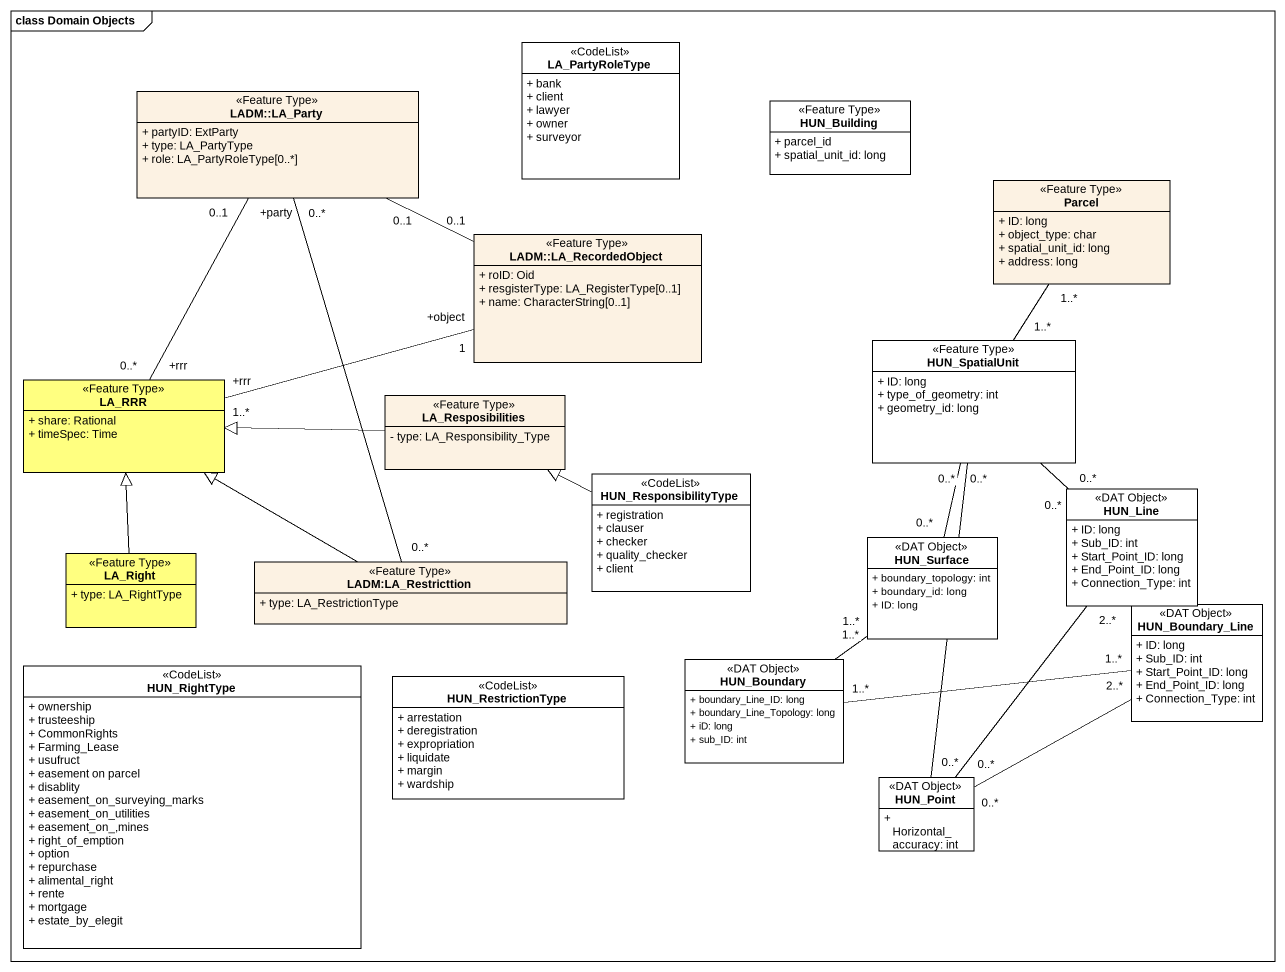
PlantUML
@startuml
mainframe class Domain Objects
hide circle
hide empty members
skinparam classAttributeIconSize 0
class LA_PartyRoleType <<CodeList>> #FFFFFF {
  + bank
  + client
  + lawyer
  + owner
  + surveyor
}
class "LADM::LA_Party" as LADM_LA_Party <<Feature Type>> {
  + partyID: ExtParty
  + type: LA_PartyType
  + role: LA_PartyRoleType[0..*]
}
class HUN_Building <<Feature Type>> #FFFFFF {
  + parcel_id
  + spatial_unit_id: long
}
class Parcel <<Feature Type>> {
  + ID: long
  + object_type: char
  + spatial_unit_id: long
  + address: long
}
class "LADM::LA_RecordedObject" as LADM_LA_RecordedObject <<Feature Type>> {
  + roID: Oid
  + resgisterType: LA_RegisterType[0..1]
  + name: CharacterString[0..1]
}
class HUN_SpatialUnit <<Feature Type>> #FFFFFF {
  + ID: long
  + type_of_geometry: int
  + geometry_id: long
}
class LA_RRR <<Feature Type>> #FFFF80 {
  + share: Rational
  + timeSpec: Time
}
class LA_Resposibilities <<Feature Type>> {
  - type: LA_Responsibility_Type
}
class HUN_ResponsibilityType <<CodeList>> #FFFFFF {
  + registration
  + clauser
  + checker
  + quality_checker
  + client
}
class HUN_Line <<DAT Object>> #FFFFFF {
  + ID: long
  + Sub_ID: int
  + Start_Point_ID: long
  + End_Point_ID: long
  + Connection_Type: int
}
class HUN_Surface <<DAT Object>> #FFFFFF {
  + boundary_topology: int
  + boundary_id: long
  + ID: long
}
class LA_Right <<Feature Type>> #FFFF80 {
  + type: LA_RightType
}
class "LADM:LA_Restricttion" as LADM_LA_Restricttion <<Feature Type>> {
  + type: LA_RestrictionType
}
class HUN_Boundary_Line <<DAT Object>> #FFFFFF {
  + ID: long
  + Sub_ID: int
  + Start_Point_ID: long
  + End_Point_ID: long
  + Connection_Type: int
}
class HUN_RightType <<CodeList>> #FFFFFF {
  + ownership
  + trusteeship
  + CommonRights
  + Farming_Lease
  + usufruct
  + easement on parcel
  + disablity
  + easement_on_surveying_marks
  + easement_on_utilities
  + easement_on_,mines
  + right_of_emption
  + option
  + repurchase
  + alimental_right
  + rente
  + mortgage
  + estate_by_elegit
}
class HUN_RestrictionType <<CodeList>> #FFFFFF {
  + arrestation
  + deregistration
  + expropriation
  + liquidate
  + margin
  + wardship
}
class HUN_Boundary <<DAT Object>> #FFFFFF {
  + boundary_Line_ID: long
  + boundary_Line_Topology: long
  + iD: long
  + sub_ID: int
}
class HUN_Point <<DAT Object>> #FFFFFF {
  + Horizontal_accuracy: int
}
Parcel "1..*" -- "1..*" HUN_SpatialUnit
LADM_LA_RecordedObject "0..1" -left- "0..1" LADM_LA_Party
LADM_LA_RecordedObject "+object\n1" -left- "+rrr\n1..*" LA_RRR
HUN_SpatialUnit "0..*" -- "0..*" HUN_Line
HUN_SpatialUnit "0..*" -- "0..*" HUN_Surface
HUN_SpatialUnit "0..*" -- "0..*" HUN_Point
LA_RRR "+rrr\n0..*" -up- "+party\n0..1" LADM_LA_Party
LA_Resposibilities -left-|> LA_RRR
HUN_ResponsibilityType -left-|> LA_Resposibilities
HUN_Line "2..*" -- "0..*" HUN_Point
HUN_Surface "1..*" -- "1..*" HUN_Boundary
LA_Right -up-|> LA_RRR
LADM_LA_Restricttion "0..*" -up- "0..*" LADM_LA_Party
LADM_LA_Restricttion -left-|> LA_RRR
HUN_Boundary_Line "2..*" -left- "0..*" HUN_Point
HUN_Boundary "1..*" -right- "1..*" HUN_Boundary_Line
@enduml
